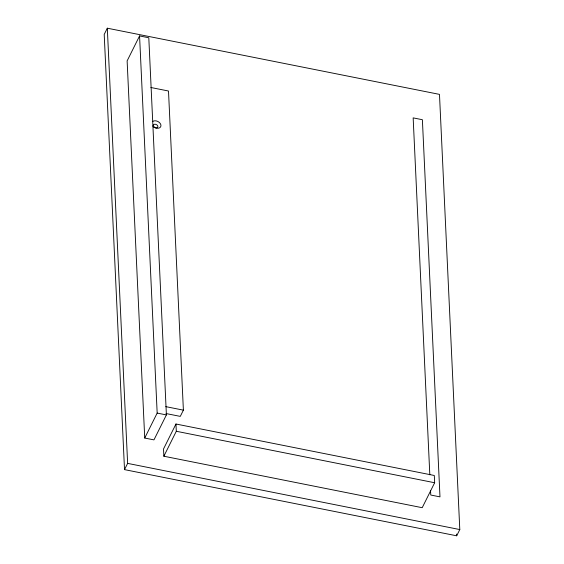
<?xml version="1.0" encoding="UTF-8"?>
<svg xmlns="http://www.w3.org/2000/svg" width="564" height="564" viewBox="0 0 564 564"><rect width="100%" height="100%" fill="white"/><g stroke="black" fill="none" stroke-linecap="round" stroke-linejoin="round"><path stroke-width="0.85" d="M107.315 28.2L104.206 34.439L124.517 469.622L456.685 535.8L459.794 529.561L439.483 94.378L107.315 28.2L127.626 463.382L124.517 469.622M139.569 35.927L127.126 60.891L144.729 438.045L153.958 439.885L166.401 414.921L148.797 37.767L139.569 35.927L157.173 413.081L144.729 438.045M175.968 424.015L163.518 448.972L163.856 456.227L422.21 507.699L434.654 482.742L434.315 475.487L175.968 424.015L176.306 431.27L163.856 456.227M150.884 87.505L168.502 91.015L183.392 410.148L180.283 416.387L166.02 413.546M165.781 406.637L183.392 410.148M157.173 413.081L166.401 414.921M176.306 431.27L434.654 482.742M127.626 463.382L459.794 529.561M456.6 534.045L456.685 535.8M429.817 474.81L413.158 117.876L422.387 119.716L439.983 496.87L430.762 495.03L430.551 490.638M152.541 121.627A4.872 3.405 26.5 0 1 159.281 122.416A4.872 3.405 26.5 0 1 159.647 127.788A4.872 3.405 26.5 0 1 152.844 126.054M153.817 126.851A2.439 1.699 26.5 0 0 157.751 127.175A2.439 1.699 26.5 0 0 155.149 124.221A2.439 1.699 26.5 0 0 153.817 126.851"/></g></svg>
